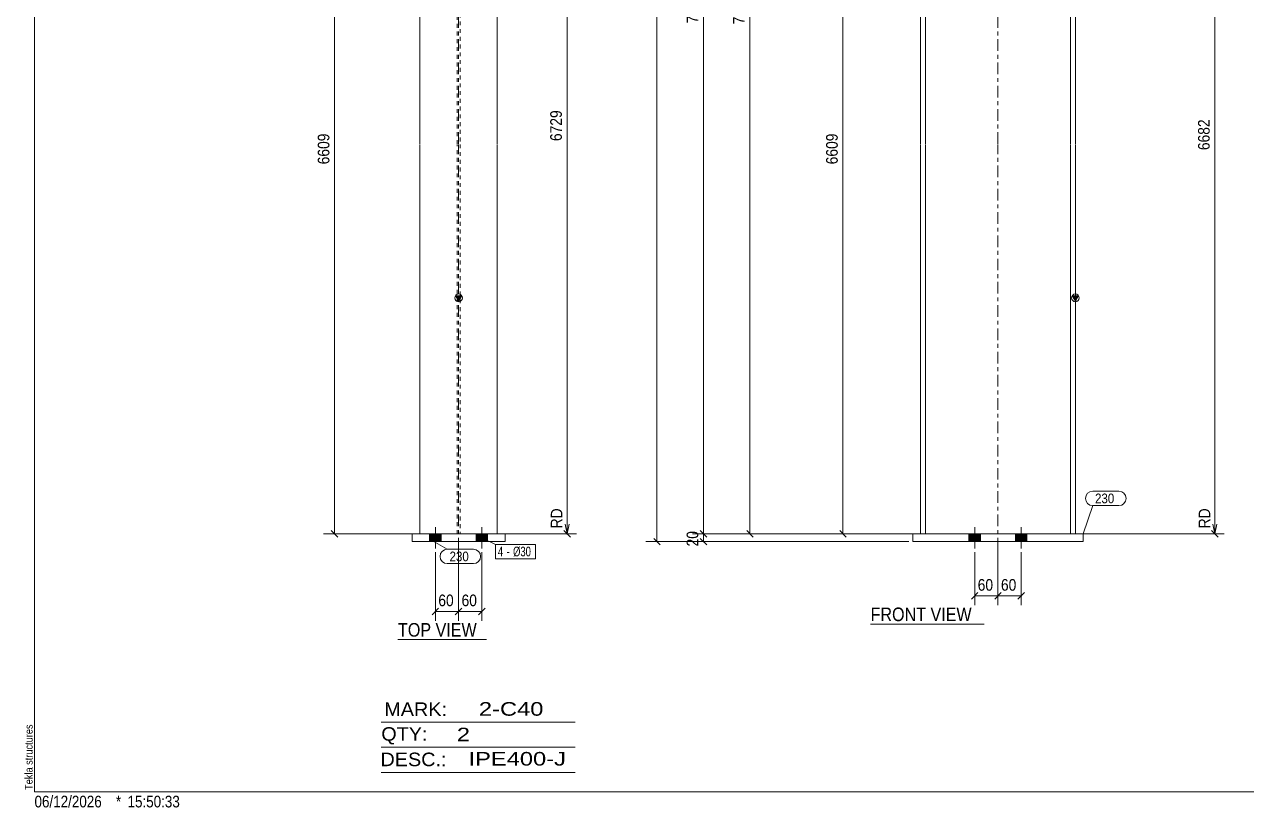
# Model space of a CAD drawing. Header units: millimetres. Extents: x 2 to 579, y 1 to 405.
# Drawn here: x 2.4 to 317.8, y 1 to 203 of the extents above; entities that cross this region are included whole.
import ezdxf

# ---------------------------------------------------------------- set-up
doc = ezdxf.new("R2010")
doc.units = ezdxf.units.MM
for name, pattern in [('XKITLINE00', [0]), ('XKITLINE01', [4, 1, -1, 1, -1]), ('XKITLINE03', [6, 3, -1, 1, -1])]:
    doc.linetypes.add(name, pattern=pattern)
for name, color, linetype, lineweight in [('Bolt', 3, 'Continuous', 0), ('BoltMark', 7, 'Continuous', 0), ('Dimensions', 7, 'Continuous', 0), ('DrawingSheet', 5, 'Continuous', 0), ('OtherObjectType', 7, 'Continuous', 0), ('Part', 2, 'Continuous', 0), ('PartMark', 7, 'Continuous', 0)]:
    doc.layers.add(name, color=color, linetype=linetype, lineweight=lineweight)
doc.styles.add('ARIAL', font='ARIAL.TTF')
doc.styles.add('ARIAL_NARROW', font='ARIALN.TTF')

# ---------------------------------------------------------------- blocks, each defined once
blk = doc.blocks.new('*A3')
at = {"layer": 'Bolt'}
for points in [[(249.16, 71.55), (249.16, 69.55), (246.16, 69.55), (246.16, 71.55)], [(249.16, 71.55), (249.16, 69.55), (246.16, 69.55), (246.16, 71.55)], [(261.16, 71.55), (261.16, 69.55), (258.16, 69.55), (258.16, 71.55)], [(261.16, 71.55), (261.16, 69.55), (258.16, 69.55), (258.16, 71.55)]]:
    blk.add_hatch(color=3, dxfattribs=at).paths.add_polyline_path(points, flags=17)
at = {"layer": 'Bolt', "color": 3, "linetype": 'XKITLINE00', "lineweight": 0}
for p, q in [((247.66, 73.3), (247.66, 67.8)), ((247.66, 73.3), (247.66, 67.8)), ((259.66, 73.3), (259.66, 67.8)), ((259.66, 73.3), (259.66, 67.8)), ((246.16, 71.55), (246.16, 69.55)), ((246.16, 71.55), (246.16, 69.55)), ((249.16, 71.55), (249.16, 69.55)), ((249.16, 71.55), (249.16, 69.55)), ((258.16, 71.55), (258.16, 69.55)), ((258.16, 71.55), (258.16, 69.55)), ((261.16, 71.55), (261.16, 69.55)), ((261.16, 71.55), (261.16, 69.55))]:
    blk.add_line(p, q, dxfattribs=at)
blk = doc.blocks.new('*A5')
at = {"layer": 'Part'}
blk.add_hatch(color=2, dxfattribs=at).paths.add_polyline_path([(272.86, 132.95), (274.46, 132.95), (273.66, 131.55)], flags=17)
at = {"layer": 'Part', "color": 7, "linetype": 'XKITLINE03', "lineweight": 0}
for p, q in [((253.66, 172.15), (253.66, 351.81)), ((253.66, 61.55), (253.66, 172.05))]:
    blk.add_line(p, q, dxfattribs=at)
at = {"layer": 'Part', "color": 2, "linetype": 'XKITLINE00', "lineweight": 0}
for p, q in [((234.96, 343.78), (233.66, 343.92)), ((233.66, 343.92), (233.66, 172.15)), ((234.96, 343.78), (234.96, 172.15)), ((272.36, 339.84), (272.36, 172.15)), ((273.66, 339.7), (272.36, 339.84)), ((273.66, 172.15), (273.66, 339.7)), ((233.66, 172.05), (233.66, 71.55)), ((234.96, 172.05), (234.96, 71.55)), ((272.36, 172.05), (272.36, 71.55)), ((273.66, 71.55), (273.66, 172.05)), ((273.66, 131.55), (272.86, 132.95)), ((272.86, 132.95), (274.46, 132.95)), ((274.46, 132.95), (273.66, 131.55))]:
    blk.add_line(p, q, dxfattribs=at)
at = {"layer": 'Part', "color": 7, "linetype": 'XKITLINE01', "lineweight": 0}
for p, q in [((272.36, 339.84), (234.96, 343.78)), ((273.66, 71.55), (233.66, 71.55))]:
    blk.add_line(p, q, dxfattribs=at)
at = {"layer": 'Part', "color": 2, "linetype": 'XKITLINE00', "lineweight": 0}
blk.add_circle((273.66, 132.45), 1, dxfattribs=at)
blk = doc.blocks.new('*A6')
at = {"layer": 'Part', "color": 2, "linetype": 'XKITLINE00', "lineweight": 0}
for p, q in [((275.66, 71.55), (231.66, 71.55)), ((231.66, 71.55), (231.66, 69.55)), ((275.66, 69.55), (231.66, 69.55)), ((275.66, 71.55), (275.66, 69.55))]:
    blk.add_line(p, q, dxfattribs=at)
blk = doc.blocks.new('*A14')
at = {"layer": 'Bolt'}
for points in [[(109.95, 71.55), (109.95, 69.55), (106.95, 69.55), (106.95, 71.55)], [(109.95, 71.55), (109.95, 69.55), (106.95, 69.55), (106.95, 71.55)], [(121.95, 71.55), (121.95, 69.55), (118.95, 69.55), (118.95, 71.55)], [(121.95, 71.55), (121.95, 69.55), (118.95, 69.55), (118.95, 71.55)]]:
    blk.add_hatch(color=3, dxfattribs=at).paths.add_polyline_path(points, flags=17)
at = {"layer": 'Bolt', "color": 3, "linetype": 'XKITLINE00', "lineweight": 0}
for p, q in [((108.45, 73.3), (108.45, 67.8)), ((108.45, 73.3), (108.45, 67.8)), ((120.45, 73.3), (120.45, 67.8)), ((120.45, 73.3), (120.45, 67.8)), ((106.95, 71.55), (106.95, 69.55)), ((106.95, 71.55), (106.95, 69.55)), ((109.95, 71.55), (109.95, 69.55)), ((109.95, 71.55), (109.95, 69.55)), ((118.95, 71.55), (118.95, 69.55)), ((118.95, 71.55), (118.95, 69.55)), ((121.95, 71.55), (121.95, 69.55)), ((121.95, 71.55), (121.95, 69.55))]:
    blk.add_line(p, q, dxfattribs=at)
blk = doc.blocks.new('*A16')
at = {"layer": 'Part'}
blk.add_hatch(color=2, dxfattribs=at).paths.add_polyline_path([(113.65, 132.95), (115.25, 132.95), (114.45, 131.55)], flags=17)
at = {"layer": 'Part', "color": 7, "linetype": 'XKITLINE03', "lineweight": 0}
for p, q in [((114.45, 172.15), (114.45, 351.81)), ((114.45, 61.55), (114.45, 172.05))]:
    blk.add_line(p, q, dxfattribs=at)
at = {"layer": 'Part', "color": 2, "linetype": 'XKITLINE00', "lineweight": 0}
for p, q in [((124.45, 343.92), (104.45, 343.92)), ((104.45, 343.92), (104.45, 172.15)), ((124.45, 172.15), (124.45, 343.92)), ((104.45, 172.05), (104.45, 71.55)), ((124.45, 71.55), (124.45, 172.05)), ((114.45, 131.55), (113.65, 132.95)), ((113.65, 132.95), (115.25, 132.95)), ((115.25, 132.95), (114.45, 131.55))]:
    blk.add_line(p, q, dxfattribs=at)
at = {"layer": 'Part', "color": 7, "linetype": 'XKITLINE01', "lineweight": 0}
for p, q in [((114.05, 343.78), (104.45, 343.78)), ((114.05, 172.15), (114.05, 343.78)), ((114.85, 343.78), (114.85, 172.15)), ((114.85, 343.78), (124.45, 343.78)), ((114.05, 339.84), (104.45, 339.84)), ((104.45, 339.7), (124.45, 339.7)), ((114.85, 339.84), (124.45, 339.84)), ((114.05, 71.55), (114.05, 172.05)), ((114.85, 172.05), (114.85, 71.55)), ((104.45, 71.55), (124.45, 71.55))]:
    blk.add_line(p, q, dxfattribs=at)
at = {"layer": 'Part', "color": 2, "linetype": 'XKITLINE00', "lineweight": 0}
blk.add_circle((114.45, 132.45), 1, dxfattribs=at)
blk = doc.blocks.new('*A17')
at = {"layer": 'Part', "color": 2, "linetype": 'XKITLINE00', "lineweight": 0}
for p, q in [((102.45, 69.55), (102.45, 71.55)), ((102.45, 71.55), (126.45, 71.55)), ((126.45, 69.55), (102.45, 69.55)), ((126.45, 71.55), (126.45, 69.55))]:
    blk.add_line(p, q, dxfattribs=at)
blk = doc.blocks.new('*A23')
at = {"layer": 'DrawingSheet', "color": 5, "linetype": 'XKITLINE00', "lineweight": 0}
for p, q in [((5, 405), (5, 5)), ((5, 5), (579, 5))]:
    blk.add_line(p, q, dxfattribs=at)
at = {"layer": 'DrawingSheet', "color": 5, "style": 'ARIAL', "width": 0.85}
blk.add_text('Tekla structures', height=2, rotation=90, dxfattribs=at).set_placement((4.5, 5.5))
blk = doc.blocks.new('*A27')
at = {"layer": 'OtherObjectType', "color": 6, "linetype": 'XKITLINE00', "lineweight": 0}
for p, q in [((94.5, 23), (144.5, 23)), ((94.5, 16.5), (144.5, 16.5)), ((94.5, 10), (144.5, 10))]:
    blk.add_line(p, q, dxfattribs=at)
at = {"layer": 'OtherObjectType', "color": 6, "style": 'ARIAL_NARROW'}
for s, width, p in [('MARK:', 1.275, (95.27, 24.58)), ('2-C40', 1.525501, (119.69, 24.65)), ('QTY:', 1.275, (94.5, 18.19)), ('2', 1.525501, (113.99, 18.05)), ('DESC.:', 1.275, (94.29, 11.63)), ('IPE400-J', 1.525501, (117, 11.79))]:
    blk.add_text(s, height=3.5, dxfattribs=dict(at, width=width)).set_placement(p)
blk = doc.blocks.new('*A30')
at = {"layer": 'OtherObjectType', "color": 7, "style": 'ARIAL_NARROW', "width": 1.008832}
for s, p in [('06/12/2026', (4.99, 1)), ('*', (26, 1)), ('15:50:33', (29, 1))]:
    blk.add_text(s, height=3, dxfattribs=at).set_placement(p)
blk = doc.blocks.new('*A31')
at = {"layer": 'Dimensions', "color": 7, "linetype": 'XKITLINE00', "lineweight": 0}
for p, q in [((249.08, 361.29), (162.81, 361.29)), ((164.82, 362.14), (166.51, 360.45)), ((165.66, 69.55), (165.66, 361.29)), ((230.66, 69.55), (162.81, 69.55)), ((164.82, 70.4), (166.51, 68.7))]:
    blk.add_line(p, q, dxfattribs=at)
at = {"layer": 'Dimensions', "color": 3}
for p in [(165.66, 361.29), (165.66, 69.55)]:
    blk.add_point(p, dxfattribs=at)
at = {"layer": 'Dimensions', "color": 3, "style": 'ARIAL', "width": 0.85}
blk.add_text('7530', height=3, rotation=90.0002, dxfattribs=at).set_placement((164.31, 210.97))
blk = doc.blocks.new('*A32')
at = {"layer": 'Dimensions', "color": 7, "linetype": 'XKITLINE00', "lineweight": 0}
for p, q in [((232.66, 71.55), (174.81, 71.55)), ((230.66, 69.55), (174.81, 69.55)), ((176.82, 72.4), (178.51, 70.7)), ((176.82, 70.4), (178.51, 68.7)), ((177.66, 69.55), (177.66, 71.55))]:
    blk.add_line(p, q, dxfattribs=at)
at = {"layer": 'Dimensions', "color": 3}
for p in [(177.66, 71.55), (177.66, 69.55)]:
    blk.add_point(p, dxfattribs=at)
at = {"layer": 'Dimensions', "color": 3, "style": 'ARIAL', "width": 0.85}
blk.add_text('20', height=3, rotation=90.0002, dxfattribs=at).set_placement((176.31, 68.32))
blk = doc.blocks.new('*A33')
at = {"layer": 'Dimensions', "color": 7, "linetype": 'XKITLINE00', "lineweight": 0}
for p, q in [((232.66, 343.92), (174.81, 343.92)), ((176.82, 344.77), (178.51, 343.07)), ((177.66, 71.55), (177.66, 343.92)), ((232.66, 71.55), (174.81, 71.55)), ((176.82, 72.4), (178.51, 70.7))]:
    blk.add_line(p, q, dxfattribs=at)
at = {"layer": 'Dimensions', "color": 3}
for p in [(177.66, 343.92), (177.66, 71.55)]:
    blk.add_point(p, dxfattribs=at)
at = {"layer": 'Dimensions', "color": 3, "style": 'ARIAL', "width": 0.85}
blk.add_text('7336', height=3, rotation=90.0002, dxfattribs=at).set_placement((176.31, 203.28))
blk = doc.blocks.new('*A35')
at = {"layer": 'Dimensions', "color": 7, "linetype": 'XKITLINE00', "lineweight": 0}
for p, q in [((188.82, 344.24), (190.51, 342.55)), ((247.19, 343.39), (186.81, 343.39)), ((189.66, 71.55), (189.66, 343.39)), ((232.66, 71.55), (186.81, 71.55)), ((188.82, 72.4), (190.51, 70.7))]:
    blk.add_line(p, q, dxfattribs=at)
at = {"layer": 'Dimensions', "color": 3}
for p in [(189.66, 343.39), (189.66, 71.55)]:
    blk.add_point(p, dxfattribs=at)
at = {"layer": 'Dimensions', "color": 3, "style": 'ARIAL', "width": 0.85}
blk.add_text('7331', height=3, dxfattribs=at).set_placement((190.96, 344.59))
blk.add_text('7331', height=3, rotation=90.0002, dxfattribs=at).set_placement((188.31, 203.02))
blk = doc.blocks.new('*A39')
at = {"layer": 'Dimensions', "color": 7, "linetype": 'XKITLINE00', "lineweight": 0}
for p, q in [((212.82, 272), (214.51, 270.3)), ((233.96, 271.15), (210.81, 271.15)), ((213.66, 71.55), (213.66, 271.15)), ((232.66, 71.55), (210.81, 71.55)), ((212.82, 72.4), (214.51, 70.7))]:
    blk.add_line(p, q, dxfattribs=at)
at = {"layer": 'Dimensions', "color": 3}
for p in [(213.66, 271.15), (213.66, 71.55)]:
    blk.add_point(p, dxfattribs=at)
at = {"layer": 'Dimensions', "color": 3, "style": 'ARIAL', "width": 0.85}
blk.add_text('6609', height=3, dxfattribs=at).set_placement((214.96, 272.35))
blk.add_text('6609', height=3, rotation=90.0002, dxfattribs=at).set_placement((212.31, 166.9))
blk = doc.blocks.new('*A41')
at = {"layer": 'Dimensions', "color": 7, "linetype": 'XKITLINE00', "lineweight": 0}
for p, q in [((278.61, 278.47), (312.06, 278.47)), ((308.82, 279.32), (310.51, 277.63)), ((309.66, 71.55), (309.66, 278.47)), ((309.66, 78.77), (309.66, 71.55)), ((309.16, 74.05), (309.66, 71.55)), ((310.16, 74.05), (309.66, 71.55)), ((274.66, 71.55), (312.06, 71.55)), ((274.66, 71.55), (312.06, 71.55)), ((308.82, 72.4), (310.51, 70.7))]:
    blk.add_line(p, q, dxfattribs=at)
at = {"layer": 'Dimensions', "color": 3}
for p in [(309.66, 278.47), (309.66, 71.55)]:
    blk.add_point(p, dxfattribs=at)
at = {"layer": 'Dimensions', "color": 7}
blk.add_point((309.66, 71.55), dxfattribs=at)
at = {"layer": 'Dimensions', "color": 3, "style": 'ARIAL', "width": 0.85}
blk.add_text('6682', height=3, dxfattribs=at).set_placement((294.96, 279.67))
for s, p in [('6682', (308.31, 170.56)), ('RD', (308.46, 72.99))]:
    blk.add_text(s, height=3, rotation=90.0002, dxfattribs=at).set_placement(p)
blk = doc.blocks.new('*A48')
at = {"layer": 'Dimensions', "color": 7, "linetype": 'XKITLINE00', "lineweight": 0}
for p, q in [((253.66, 70.55), (253.66, 53.15)), ((247.66, 66.8), (247.66, 53.15)), ((248.51, 56.4), (246.82, 54.7)), ((247.66, 55.55), (253.66, 55.55)), ((254.51, 56.4), (252.82, 54.7))]:
    blk.add_line(p, q, dxfattribs=at)
at = {"layer": 'Dimensions', "color": 3}
for p in [(247.66, 55.55), (253.66, 55.55)]:
    blk.add_point(p, dxfattribs=at)
at = {"layer": 'Dimensions', "color": 3, "style": 'ARIAL', "width": 0.85}
blk.add_text('60', height=3, dxfattribs=at).set_placement((248.44, 56.9))
blk = doc.blocks.new('*A49')
at = {"layer": 'Dimensions', "color": 7, "linetype": 'XKITLINE00', "lineweight": 0}
for p, q in [((253.66, 70.55), (253.66, 53.15)), ((259.66, 66.8), (259.66, 53.15)), ((254.51, 56.4), (252.82, 54.7)), ((253.66, 55.55), (259.66, 55.55)), ((260.51, 56.4), (258.82, 54.7))]:
    blk.add_line(p, q, dxfattribs=at)
at = {"layer": 'Dimensions', "color": 3}
for p in [(253.66, 55.55), (259.66, 55.55)]:
    blk.add_point(p, dxfattribs=at)
at = {"layer": 'Dimensions', "color": 3, "style": 'ARIAL', "width": 0.85}
blk.add_text('60', height=3, dxfattribs=at).set_placement((254.44, 56.9))
blk = doc.blocks.new('*A60')
at = {"layer": 'PartMark', "color": 7, "linetype": 'XKITLINE00', "lineweight": 0}
for p, q in [((278.12, 82.56), (284.88, 82.56)), ((275.66, 71.55), (278.12, 78.86)), ((278.12, 78.86), (284.88, 78.86))]:
    blk.add_line(p, q, dxfattribs=at)
for centre, start, end in [((278.12, 80.71), 90, 270), ((284.88, 80.71), 270, 90)]:
    blk.add_arc(centre, 1.85, start, end, dxfattribs=at)
at = {"layer": 'PartMark', "color": 3, "style": 'ARIAL', "width": 0.85}
blk.add_text('230', height=2.5, dxfattribs=at).set_placement((278.72, 79.46))
blk = doc.blocks.new('*A63')
at = {"layer": 'OtherObjectType', "color": 7, "linetype": 'XKITLINE00', "lineweight": 0}
blk.add_line((220.79, 48.3), (250.09, 48.3), dxfattribs=at)
at = {"layer": 'OtherObjectType', "color": 7, "style": 'ARIAL', "width": 0.85}
blk.add_text('FRONT VIEW', height=3.5, dxfattribs=at).set_placement((220.79, 49.05))
blk = doc.blocks.new('*A64')
at = {"layer": 'Dimensions', "color": 7, "linetype": 'XKITLINE00', "lineweight": 0}
for p, q in [((81.6, 272), (83.3, 270.3)), ((104.05, 271.15), (79.6, 271.15)), ((82.45, 71.55), (82.45, 271.15)), ((103.45, 71.55), (79.6, 71.55)), ((81.6, 72.4), (83.3, 70.7))]:
    blk.add_line(p, q, dxfattribs=at)
at = {"layer": 'Dimensions', "color": 3}
for p in [(82.45, 271.15), (82.45, 71.55)]:
    blk.add_point(p, dxfattribs=at)
at = {"layer": 'Dimensions', "color": 3, "style": 'ARIAL', "width": 0.85}
blk.add_text('6609', height=3, dxfattribs=at).set_placement((83.75, 272.35))
blk.add_text('6609', height=3, rotation=90.0002, dxfattribs=at).set_placement((81.1, 166.9))
blk = doc.blocks.new('*A66')
at = {"layer": 'Dimensions', "color": 7, "linetype": 'XKITLINE00', "lineweight": 0}
for p, q in [((141.6, 284.01), (143.3, 282.31)), ((120.45, 283.16), (144.85, 283.16)), ((142.45, 71.55), (142.45, 283.16)), ((142.45, 78.77), (142.45, 71.55)), ((141.95, 74.05), (142.45, 71.55)), ((142.95, 74.05), (142.45, 71.55)), ((125.45, 71.55), (144.85, 71.55)), ((125.45, 71.55), (144.85, 71.55)), ((141.6, 72.4), (143.3, 70.7))]:
    blk.add_line(p, q, dxfattribs=at)
at = {"layer": 'Dimensions', "color": 3}
for p in [(142.45, 283.16), (142.45, 71.55)]:
    blk.add_point(p, dxfattribs=at)
at = {"layer": 'Dimensions', "color": 7}
blk.add_point((142.45, 71.55), dxfattribs=at)
at = {"layer": 'Dimensions', "color": 3, "style": 'ARIAL', "width": 0.85}
blk.add_text('6729', height=3, dxfattribs=at).set_placement((127.75, 284.36))
for s, p in [('6729', (141.1, 172.9)), ('RD', (141.25, 72.99))]:
    blk.add_text(s, height=3, rotation=90.0002, dxfattribs=at).set_placement(p)
blk = doc.blocks.new('*A73')
at = {"layer": 'Dimensions', "color": 7, "linetype": 'XKITLINE00', "lineweight": 0}
for p, q in [((114.45, 70.55), (114.45, 49.15)), ((108.45, 66.8), (108.45, 49.15)), ((109.3, 52.4), (107.6, 50.7)), ((108.45, 51.55), (114.45, 51.55)), ((115.3, 52.4), (113.6, 50.7))]:
    blk.add_line(p, q, dxfattribs=at)
at = {"layer": 'Dimensions', "color": 3}
for p in [(108.45, 51.55), (114.45, 51.55)]:
    blk.add_point(p, dxfattribs=at)
at = {"layer": 'Dimensions', "color": 3, "style": 'ARIAL', "width": 0.85}
blk.add_text('60', height=3, dxfattribs=at).set_placement((109.22, 52.9))
blk = doc.blocks.new('*A74')
at = {"layer": 'Dimensions', "color": 7, "linetype": 'XKITLINE00', "lineweight": 0}
for p, q in [((114.45, 70.55), (114.45, 49.15)), ((120.45, 66.8), (120.45, 49.15)), ((115.3, 52.4), (113.6, 50.7)), ((114.45, 51.55), (120.45, 51.55)), ((121.3, 52.4), (119.6, 50.7))]:
    blk.add_line(p, q, dxfattribs=at)
at = {"layer": 'Dimensions', "color": 3}
for p in [(114.45, 51.55), (120.45, 51.55)]:
    blk.add_point(p, dxfattribs=at)
at = {"layer": 'Dimensions', "color": 3, "style": 'ARIAL', "width": 0.85}
blk.add_text('60', height=3, dxfattribs=at).set_placement((115.22, 52.9))
blk = doc.blocks.new('*A80')
at = {"layer": 'BoltMark', "color": 7, "linetype": 'XKITLINE00', "lineweight": 0}
for p, q in [((120.45, 70.55), (123.99, 68.86)), ((123.99, 68.86), (134.28, 68.86)), ((123.99, 65.16), (123.99, 68.86)), ((134.28, 65.16), (134.28, 68.86)), ((123.99, 65.16), (134.28, 65.16))]:
    blk.add_line(p, q, dxfattribs=at)
at = {"layer": 'BoltMark', "color": 3, "style": 'ARIAL_NARROW', "width": 0.85}
for s, p in [('4', (124.59, 65.76)), ('-', (126.86, 65.76)), ('Ø30', (128.51, 65.76))]:
    blk.add_text(s, height=2.5, dxfattribs=at).set_placement(p)
blk = doc.blocks.new('*A87')
at = {"layer": 'PartMark', "color": 7, "linetype": 'XKITLINE00', "lineweight": 0}
for p, q in [((107.28, 69.98), (111.52, 67.59)), ((111.52, 67.59), (118.28, 67.59)), ((111.52, 63.89), (118.28, 63.89))]:
    blk.add_line(p, q, dxfattribs=at)
for centre, start, end in [((111.52, 65.74), 90, 270), ((118.28, 65.74), 270, 90)]:
    blk.add_arc(centre, 1.85, start, end, dxfattribs=at)
at = {"layer": 'PartMark', "color": 3, "style": 'ARIAL', "width": 0.85}
blk.add_text('230', height=2.5, dxfattribs=at).set_placement((112.12, 64.49))
blk = doc.blocks.new('*A89')
at = {"layer": 'OtherObjectType', "color": 7, "linetype": 'XKITLINE00', "lineweight": 0}
blk.add_line((98.81, 44.3), (121.64, 44.3), dxfattribs=at)
at = {"layer": 'OtherObjectType', "color": 7, "style": 'ARIAL', "width": 0.85}
blk.add_text('TOP VIEW', height=3.5, dxfattribs=at).set_placement((98.81, 45.05))

msp = doc.modelspace()

# ---------------------------------------------------------------- block references
at = {"lineweight": 0}
for name in ['*A23', '*A31', '*A35', '*A33', '*A66', '*A41', '*A64', '*A39', '*A60', '*A14', '*A3', '*A17', '*A87', '*A73', '*A74', '*A80', '*A32', '*A6', '*A48', '*A49', '*A63', '*A89', '*A27', '*A30']:
    msp.add_blockref(name, (0, 0), dxfattribs=at)
at = {"layer": 'Part', "lineweight": 0}
for name in ['*A16', '*A5']:
    msp.add_blockref(name, (0, 0), dxfattribs=at)

doc.saveas('drawing.dxf')
